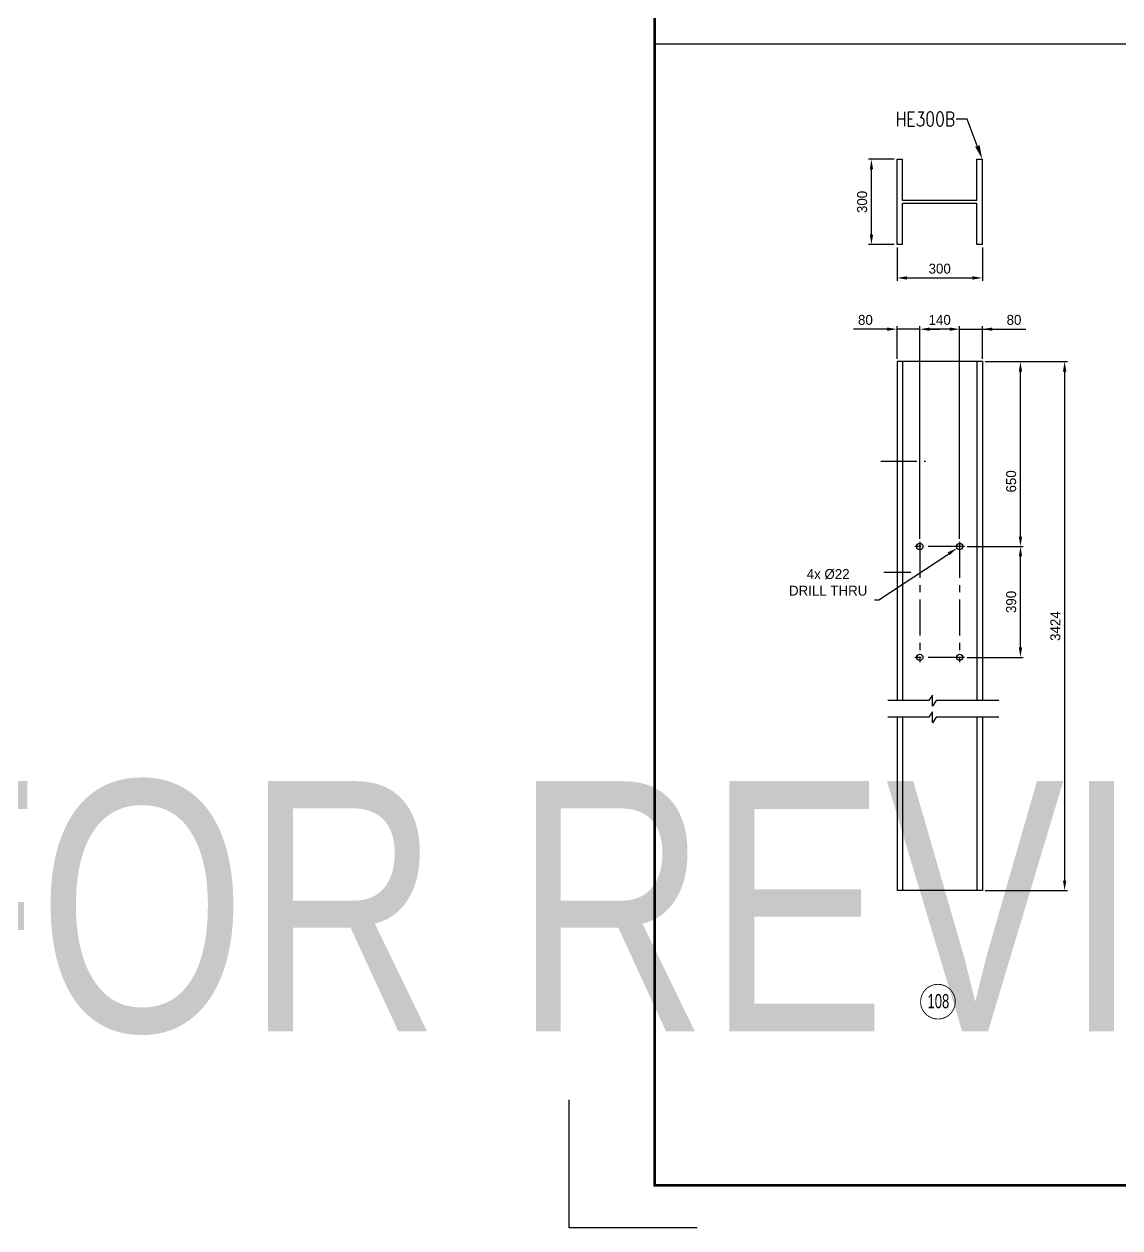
# Model space of a CAD drawing. Header units: millimetres. Extents: x 0 to 16187, y -20471 to 6290.
# Drawn here: x 10861.9 to 11247.2, y 1477 to 1900.2 of the extents above; entities that cross this region are included whole.
import ezdxf
from ezdxf import colors
from ezdxf.entities.mleader import LeaderData, LeaderLine
from ezdxf.enums import TextEntityAlignment as Align
from ezdxf.math import Vec2, Vec3

# ---------------------------------------------------------------- set-up
doc = ezdxf.new("R2018")
doc.units = ezdxf.units.MM
doc.header["$PDSIZE"] = -1
doc.linetypes.add('CENTERX2', pattern=[20.32, 12.7, -2.54, 2.54, -2.54])
doc.layers.add('BORDER1', color=3, linetype='Continuous')
doc.layers.add('BORDER2', color=7, linetype='Continuous')
doc.styles.add('ROMANC', font='ROMANC', dxfattribs={"height": 5})
doc.styles.add('ROMANS', font='ROMANS.shx', dxfattribs={"width": 0.8})
doc.styles.add('ROMANT', font='ROMANT', dxfattribs={"height": 4})
doc.styles.add('SLDTEXTSTYLE2', font='TXT', dxfattribs={"width": 0.686449})
doc.dimstyles.new('AM_ISO', dxfattribs={"dimtxt": 3.5, "dimasz": 3.5, "dimexe": 1, "dimexo": 1, "dimgap": 1.5, "dimtad": 1, "dimdsep": 46, "dimtxsty": 'Standard', "dimcen": 0, "dimclrd": 1, "dimclre": 1, "dimclrt": 1, "dimadec": 0, "dimazin": 2, "dimtp": 0.1, "dimtm": 0.1, "dimtfac": 0.71, "dimtdec": 3, "dimtmove": 0, "dimatfit": 3, "dimfxl": 1, "dimlwd": -1, "dimlwe": -1, "dimarcsym": 1})
doc.dimstyles.new('AM_ISO$3', dxfattribs={"dimtxt": 3.5, "dimasz": 3.5, "dimexe": 1, "dimexo": 1, "dimgap": 1.5, "dimtad": 1, "dimtoh": 1, "dimdsep": 46, "dimtxsty": 'Standard', "dimcen": 0, "dimclrd": 1, "dimclre": 1, "dimclrt": 1, "dimadec": 0, "dimazin": 2, "dimtp": 0.1, "dimtm": 0.1, "dimtfac": 0.71, "dimtdec": 3, "dimtofl": 0, "dimtmove": 0, "dimatfit": 0, "dimfxl": 1, "dimlwd": -1, "dimlwe": -1, "dimarcsym": 1})

# ---------------------------------------------------------------- blocks, each defined once
blk = doc.blocks.new('*U609')
at = {"layer": 'BORDER1', "color": 154, "true_color": 0x1859a9, "const_width": 1}
blk.add_lwpolyline([(1.81, 811), (1144, 811), (1144, 0), (0, 0), (0, 811)], close=True, dxfattribs=at)
at = {"layer": 'BORDER2'}
blk.add_lwpolyline([(15, -15), (-30, -15), (-30, 30)], dxfattribs=at)
at = {"layer": 'BORDER2', "flags": 8}
for tag, height, style, p in [('REV-A', 3.24, 'ROMANS', (986.93, 140.25)), ('RE-A', 8.06, 'ROMANT', (1084.63, 7.17))]:
    blk.add_attdef(tag, text='', height=height, dxfattribs=dict(at, style=style)).set_placement(p, align=Align.CENTER)
at = {"layer": 'BORDER2', "style": 'ROMANS', "width": 3.830216}
blk.add_attdef('DATE-A', text='', height=3.24, dxfattribs=at).set_placement((995.51, 140.25), (1008.51, 140.25), align=Align.FIT)
at = {"layer": 'BORDER2'}
for tag, height, style, p in [('DRN-A', 3.24, 'ROMANS', (1018.38, 140.25)), ('CHD-A', 3.24, 'ROMANS', (1032.35, 140.25)), ('APD-A', 3.24, 'ROMANS', (1046.64, 140.25)), ('CONS_CONT_VEND', 4.2, 'ROMANC', (1061.39, 72.83))]:
    blk.add_attdef(tag, text='', height=height, dxfattribs=dict(at, style=style)).set_placement(p, align=Align.CENTER)
at = {"layer": 'BORDER2', "style": 'ROMANS', "width": 0.8}
for tag, p, height in [('1:X', (997.23, 122.55), 3.5), ('LOC', (1042.74, 122.55), 3.5), ('PROJ_NO', (1118.64, 122.55), 3.5), ('CONS_DRG_NO', (1011, 63), 3)]:
    blk.add_attdef(tag, p, '', height=height, dxfattribs=at)
at = {"layer": 'BORDER2', "lineweight": 30, "width": 0.8, "flags": 104}
blk.add_attdef('COMMENTS-A', text='', height=2.2, dxfattribs=at).set_placement((1055.21, 142.07), align=Align.MIDDLE_LEFT)
at = {"layer": 'BORDER2', "style": 'ROMANS', "width": 0.8}
for tag, p in [('PROJECT_TITLE_1', (1061.07, 55.35)), ('PROJECT_TITLE_2', (1061.07, 49.3))]:
    blk.add_attdef(tag, text='', height=3.5, dxfattribs=at).set_placement(p, align=Align.MIDDLE)
at = {"layer": 'BORDER2', "style": 'ROMANT', "width": 0.8}
for tag, p in [('DRG_TITLE_1', (1061.07, 36.31)), ('DRG_TITLE_2', (1061.07, 28.31)), ('DRG_TITLE_3', (1061.07, 20.31))]:
    blk.add_attdef(tag, text='', height=5, dxfattribs=at).set_placement(p, align=Align.CENTER)
at = {"layer": 'BORDER2', "style": 'ROMANT'}
for tag, p in [('AR', (995, 7.17)), ('PA', (1011.74, 7.17)), ('DC', (1028.45, 7.17)), ('TS', (1120.84, 7.17))]:
    blk.add_attdef(tag, p, '', height=8.06, dxfattribs=at)
for tag, p in [('SRNO', (1074.7, 7.17)), ('SH', (1115.8, 7.18))]:
    blk.add_attdef(tag, text='', height=8.06, dxfattribs=at).set_placement(p, align=Align.RIGHT)
at = {"layer": 'BORDER2', "style": 'ROMANS', "flags": 2}
blk.add_attdef('TB_VERSION', text='', height=2, dxfattribs=at).set_placement((1, -1), align=Align.TOP_LEFT)
blk = doc.blocks.new('A$7E921A1473147')
at = {"color": 6, "ltscale": 0.2}
for p, q in [((0, 300), (300, 300)), ((0, 281), (0, 300)), ((300, 300), (300, 281)), ((0, 281), (144.5, 281)), ((144.5, 19), (144.5, 281)), ((155.5, 19), (155.5, 281)), ((155.5, 281), (300, 281)), ((0, 19), (144.5, 19)), ((0, 0), (0, 19)), ((0, 0), (300, 0)), ((155.5, 19), (300, 19)), ((300, 19), (300, 0))]:
    blk.add_line(p, q, dxfattribs=at)
blk = doc.blocks.new('*D4819')
at = {"color": 1, "linetype": 'ByBlock'}
for p, q in [((11199.87, 1781.57), (11228.81, 1781.57)), ((11227.81, 1778.07), (11227.81, 1599.08)), ((11199.87, 1595.58), (11228.81, 1595.58))]:
    blk.add_line(p, q, dxfattribs=at)
at = {"color": 1}
for points in [[(11228.39, 1778.07), (11227.22, 1778.07), (11227.81, 1781.57)], [(11227.22, 1599.08), (11228.39, 1599.08), (11227.81, 1595.58)]]:
    blk.add_solid(points, dxfattribs=at)
at = {"layer": 'Defpoints', "color": 0}
for p in [(11198.87, 1781.57), (11198.87, 1595.58), (11227.81, 1595.58)]:
    blk.add_point(p, dxfattribs=at)
at = {"color": 1, "insert": (11224.56, 1688.58), "char_height": 3.5, "attachment_point": 5, "rotation": 90}
blk.add_mtext('3424', dxfattribs=at)
blk = doc.blocks.new('*D4820')
at = {"color": 1, "linetype": 'ByBlock'}
for p, q in [((11199.87, 1781.57), (11213.27, 1781.57)), ((11212.27, 1720.07), (11212.27, 1778.07)), ((11193.56, 1716.57), (11213.27, 1716.57))]:
    blk.add_line(p, q, dxfattribs=at)
at = {"color": 1}
for points in [[(11212.85, 1778.07), (11211.69, 1778.07), (11212.27, 1781.57)], [(11211.69, 1720.07), (11212.85, 1720.07), (11212.27, 1716.57)]]:
    blk.add_solid(points, dxfattribs=at)
at = {"layer": 'Defpoints', "color": 0}
for p in [(11198.87, 1781.57), (11212.27, 1781.57), (11192.56, 1716.57)]:
    blk.add_point(p, dxfattribs=at)
at = {"color": 1, "insert": (11209.02, 1739.45), "char_height": 3.5, "attachment_point": 5, "rotation": 90}
blk.add_mtext('650', dxfattribs=at)
blk = doc.blocks.new('*D4821')
at = {"color": 1, "linetype": 'ByBlock'}
for p, q in [((11193.56, 1716.57), (11213.27, 1716.57)), ((11212.27, 1681.07), (11212.27, 1713.07)), ((11193.56, 1677.57), (11213.27, 1677.57))]:
    blk.add_line(p, q, dxfattribs=at)
at = {"color": 1}
for points in [[(11212.85, 1713.07), (11211.69, 1713.07), (11212.27, 1716.57)], [(11211.69, 1681.07), (11212.85, 1681.07), (11212.27, 1677.57)]]:
    blk.add_solid(points, dxfattribs=at)
at = {"layer": 'Defpoints', "color": 0}
for p in [(11192.56, 1716.57), (11212.27, 1716.57), (11192.56, 1677.57)]:
    blk.add_point(p, dxfattribs=at)
at = {"color": 1, "insert": (11209.02, 1697.07), "char_height": 3.5, "attachment_point": 5, "rotation": 90}
blk.add_mtext('390', dxfattribs=at)
blk = doc.blocks.new('*D4822')
at = {"color": 1, "linetype": 'ByBlock'}
for p, q in [((11187.37, 1792.97), (11183.87, 1792.97)), ((11190.87, 1719.26), (11190.87, 1793.97)), ((11190.87, 1792.97), (11198.87, 1792.97)), ((11198.87, 1782.57), (11198.87, 1793.97)), ((11198.87, 1792.97), (11214.12, 1792.97)), ((11202.37, 1792.97), (11205.87, 1792.97))]:
    blk.add_line(p, q, dxfattribs=at)
at = {"color": 1}
for points in [[(11187.37, 1792.39), (11187.37, 1793.55), (11190.87, 1792.97)], [(11202.37, 1793.55), (11202.37, 1792.39), (11198.87, 1792.97)]]:
    blk.add_solid(points, dxfattribs=at)
at = {"layer": 'Defpoints', "color": 0}
for p in [(11198.87, 1792.97), (11198.87, 1781.57), (11190.87, 1718.26)]:
    blk.add_point(p, dxfattribs=at)
at = {"color": 1, "insert": (11210, 1796.22), "char_height": 3.5, "attachment_point": 5}
blk.add_mtext('80', dxfattribs=at)
blk = doc.blocks.new('*D4823')
at = {"color": 1, "linetype": 'ByBlock'}
for p, q in [((11176.87, 1719.26), (11176.87, 1793.97)), ((11187.37, 1792.97), (11180.37, 1792.97)), ((11190.87, 1719.26), (11190.87, 1793.97))]:
    blk.add_line(p, q, dxfattribs=at)
at = {"color": 1}
for points in [[(11180.37, 1793.55), (11180.37, 1792.39), (11176.87, 1792.97)], [(11187.37, 1792.39), (11187.37, 1793.55), (11190.87, 1792.97)]]:
    blk.add_solid(points, dxfattribs=at)
at = {"layer": 'Defpoints', "color": 0}
for p in [(11176.87, 1792.97), (11176.87, 1718.26), (11190.87, 1718.26)]:
    blk.add_point(p, dxfattribs=at)
at = {"color": 1, "insert": (11183.87, 1796.22), "char_height": 3.5, "attachment_point": 5}
blk.add_mtext('140', dxfattribs=at)
blk = doc.blocks.new('*D4824')
at = {"color": 1, "linetype": 'ByBlock'}
for p, q in [((11165.37, 1792.97), (11153.62, 1792.97)), ((11168.87, 1782.57), (11168.87, 1793.97)), ((11176.87, 1792.97), (11168.87, 1792.97)), ((11176.87, 1743.26), (11176.87, 1793.97)), ((11180.37, 1792.97), (11183.87, 1792.97))]:
    blk.add_line(p, q, dxfattribs=at)
at = {"color": 1}
for points in [[(11165.37, 1792.39), (11165.37, 1793.55), (11168.87, 1792.97)], [(11180.37, 1793.55), (11180.37, 1792.39), (11176.87, 1792.97)]]:
    blk.add_solid(points, dxfattribs=at)
at = {"layer": 'Defpoints', "color": 0}
for p in [(11168.87, 1792.97), (11168.87, 1781.57), (11176.87, 1742.26)]:
    blk.add_point(p, dxfattribs=at)
at = {"color": 1, "insert": (11157.75, 1796.22), "char_height": 3.5, "attachment_point": 5}
blk.add_mtext('80', dxfattribs=at)
blk = doc.blocks.new('*D4825')
at = {"color": 1, "linetype": 'ByBlock'}
for p, q in [((11162.49, 1697.76), (11187.04, 1714.03)), ((11160.99, 1697.76), (11162.49, 1697.76))]:
    blk.add_line(p, q, dxfattribs=at)
at = {"color": 1}
blk.add_solid([(11187.36, 1713.55), (11186.71, 1714.52), (11189.95, 1715.97)], dxfattribs=at)
at = {"layer": 'Defpoints', "color": 0}
for p in [(11189.95, 1715.97), (11191.79, 1717.18)]:
    blk.add_point(p, dxfattribs=at)
at = {"color": 1, "insert": (11144.65, 1703.93), "char_height": 3.5, "attachment_point": 5}
blk.add_mtext('4x %%c22\\PDRILL THRU', dxfattribs=at)
blk = doc.blocks.new('*D5399')
at = {"color": 1, "linetype": 'ByBlock'}
for p, q in [((11168.87, 1821.7), (11168.87, 1809.98)), ((11198.87, 1821.7), (11198.87, 1809.98)), ((11172.37, 1810.98), (11195.37, 1810.98))]:
    blk.add_line(p, q, dxfattribs=at)
at = {"color": 1}
for points in [[(11172.37, 1811.56), (11172.37, 1810.4), (11168.87, 1810.98)], [(11195.37, 1810.4), (11195.37, 1811.56), (11198.87, 1810.98)]]:
    blk.add_solid(points, dxfattribs=at)
at = {"layer": 'Defpoints', "color": 0}
for p in [(11168.87, 1822.7), (11198.87, 1822.7), (11198.87, 1810.98)]:
    blk.add_point(p, dxfattribs=at)
at = {"color": 1, "insert": (11183.87, 1814.23), "char_height": 3.5, "attachment_point": 5}
blk.add_mtext('300', dxfattribs=at)
blk = doc.blocks.new('*D5400')
at = {"color": 1, "linetype": 'ByBlock'}
for p, q in [((11167.87, 1852.7), (11158.87, 1852.7)), ((11159.87, 1826.2), (11159.87, 1849.2)), ((11167.87, 1822.7), (11158.87, 1822.7))]:
    blk.add_line(p, q, dxfattribs=at)
at = {"color": 1}
for points in [[(11160.45, 1849.2), (11159.29, 1849.2), (11159.87, 1852.7)], [(11159.29, 1826.2), (11160.45, 1826.2), (11159.87, 1822.7)]]:
    blk.add_solid(points, dxfattribs=at)
at = {"layer": 'Defpoints', "color": 0}
for p in [(11159.87, 1852.7), (11168.87, 1852.7), (11168.87, 1822.7)]:
    blk.add_point(p, dxfattribs=at)
at = {"color": 1, "insert": (11156.62, 1837.7), "char_height": 3.5, "attachment_point": 5, "rotation": 90}
blk.add_mtext('300', dxfattribs=at)

msp = doc.modelspace()

# ---------------------------------------------------------------- linework, layer by layer
for p, q in [((11083.63135, 1893.28748), (12062.63135, 1893.28748)), ((11168.87155, 1781.57402), (11168.87155, 1662.41026)), ((11198.87155, 1781.57402), (11168.87155, 1781.57402)), ((11170.77155, 1781.57402), (11170.77155, 1662.41026)), ((11196.97155, 1781.57402), (11196.97155, 1662.41026)), ((11198.87155, 1781.57402), (11198.87155, 1662.41026)), ((11181.34846, 1664.27821), (11180.09399, 1662.41026)), ((11181.34846, 1660.44273), (11181.34846, 1664.27821)), ((11180.09399, 1662.41026), (11165.66207, 1662.41026)), ((11182.66246, 1662.41026), (11181.34846, 1660.44273)), ((11204.67871, 1662.41026), (11182.66246, 1662.41026)), ((11180.09399, 1656.54967), (11165.66207, 1656.54967)), ((11168.87155, 1656.54967), (11168.87155, 1595.57706)), ((11170.77155, 1656.54967), (11170.77155, 1595.57706)), ((11181.34846, 1658.41761), (11180.09399, 1656.54967)), ((11181.34846, 1654.58214), (11181.34846, 1658.41761)), ((11182.66246, 1656.54967), (11181.34846, 1654.58214)), ((11204.67871, 1656.54967), (11182.66246, 1656.54967)), ((11196.97155, 1656.54967), (11196.97155, 1595.57706)), ((11198.87155, 1656.54967), (11198.87155, 1595.57706)), ((11198.87155, 1595.57706), (11168.87155, 1595.57706))]:
    msp.add_line(p, q)
at = {"color": 3, "linetype": 'CENTERX2', "lineweight": 25}
for p, q in [((11163.16539, 1746.57402), (11178.83055, 1746.57402)), ((11192.55532, 1716.57402), (11175.18778, 1716.57402)), ((11176.87155, 1718.25778), (11176.87155, 1675.89025)), ((11190.87155, 1718.25778), (11190.87155, 1675.89025)), ((11164.25157, 1707.57402), (11173.73734, 1707.57402)), ((11192.55532, 1677.57402), (11175.18778, 1677.57402))]:
    msp.add_line(p, q, dxfattribs=at)
at = {"color": 2, "const_width": 0.3125}
msp.add_lwpolyline([(11189.34393, 1556.52703, 1), (11177.15643, 1556.52703, 1)], format="xyb", close=True, dxfattribs=at)
for centre in [(11176.87155, 1716.57402), (11190.87155, 1716.57402), (11176.87155, 1677.57402), (11190.87155, 1677.57402)]:
    msp.add_circle(centre, 1.1)

# ---------------------------------------------------------------- block references
at = {"ltscale": 0.2, "xscale": 0.09999999999999995, "yscale": 0.09999999999999995, "zscale": 0.09999999999999995, "rotation": 89.99999999999999}
msp.add_blockref('A$7E921A1473147', (11198.87155, 1822.69682), dxfattribs=at)
at = {"layer": 'BORDER1'}
ref = msp.add_blockref('*U609', (9377.41209, 1491.98256), dxfattribs=at)
lines = msp.add_mtext('\\W0.80000;ISSUED FOR REVIEW\\P', dxfattribs={"layer": 'BORDER2', "insert": (10432.62205, 1634.05699), "char_height": 88, "attachment_point": 1})
ref.add_attrib('COMMENTS-A', '', (10432.62205, 1634.05699), dxfattribs={"flags": 104}).embed_mtext(lines)
msp.add_blockref('*U609', (11083.63135, 1491.98256), dxfattribs=at)

# ---------------------------------------------------------------- texts
at = {"color": 2, "lineweight": 25, "style": 'SLDTEXTSTYLE2', "width": 0.686449}
msp.add_text('108', height=5, dxfattribs=at).set_placement((11183.41665, 1556.72), align=Align.MIDDLE_CENTER)

# ---------------------------------------------------------------- dimensions: what is measured, and where the dimension line sits
for base, p1, p2, picture, middle in [((11159.86949, 1852.69682), (11168.87155, 1822.69682), (11168.87155, 1852.69682), '*D5400', (11156.61949, 1837.69682)), ((11212.26936, 1716.57402), (11192.55532, 1677.57402), (11192.55532, 1716.57402), '*D4821', (11209.01936, 1697.07402))]:
    dim = msp.add_linear_dim(base=base, p1=p1, p2=p2, angle=90, dimstyle='AM_ISO', override={"dimtxt": 3.5, "dimdec": 0, "dimlfac": 10})
    dim.commit()
    dim.dimension.update_dxf_attribs({"geometry": picture, "text_midpoint": middle})
for base, p1, p2, picture, middle in [((11198.87155, 1810.98101), (11168.87155, 1822.69682), (11198.87155, 1822.69682), '*D5399', (11183.87155, 1814.23101)), ((11168.87155, 1792.97162), (11176.87155, 1742.25778), (11168.87155, 1781.57402), '*D4824', (11157.74655, 1796.22162))]:
    dim = msp.add_linear_dim(base=base, p1=p1, p2=p2, dimstyle='AM_ISO', override={"dimtxt": 3.5, "dimdec": 0, "dimlfac": 10})
    dim.commit()
    dim.dimension.update_dxf_attribs({"geometry": picture, "text_midpoint": middle})
for base, p2, picture, middle in [((11176.87155, 1792.97162), (11176.87155, 1718.25778), '*D4823', (11183.87155, 1792.97162)), ((11198.87155, 1792.97162), (11198.87155, 1781.57402), '*D4822', (11209.99655, 1792.97162))]:
    dim = msp.add_linear_dim(base=base, p1=(11190.87155, 1718.25778), p2=p2, dimstyle='AM_ISO', override={"dimtxt": 3.5, "dimdec": 0, "dimlfac": 10})
    dim.commit()
    dim.dimension.update_dxf_attribs({"geometry": picture, "text_midpoint": middle, "dimtype": 160})
dim = msp.add_linear_dim(base=(11212.26936, 1781.57402), p1=(11192.55532, 1716.57402), p2=(11198.87155, 1781.57402), angle=90, dimstyle='AM_ISO', override={"dimtxt": 3.5, "dimdec": 0, "dimlfac": 10})
dim.commit()
dim.dimension.update_dxf_attribs({"geometry": '*D4820', "text_midpoint": (11212.26936, 1739.45197), "dimtype": 160})
dim = msp.add_linear_dim(base=(11227.80527, 1595.57706), p1=(11198.87155, 1781.57402), p2=(11198.87155, 1595.57706), angle=270, text='3424', dimstyle='AM_ISO', override={"dimtxt": 3.5, "dimtxsty": 'Standard'})
dim.commit()
dim.dimension.update_dxf_attribs({"geometry": '*D4819', "text_midpoint": (11227.80527, 1688.57554), "dimtype": 160})
dim = msp.add_diameter_dim_2p(p1=(11191.78844, 1717.18172), p2=(11189.95466, 1715.96631), text='4x <>\\PDRILL THRU', dimstyle='AM_ISO$3', override={"dimtxt": 3.5, "dimlfac": 10, "dimtxsty": 'Standard'})
dim.commit()
dim.dimension.update_dxf_attribs({"geometry": '*D4825', "text_midpoint": (11144.65249, 1697.7603), "dimtype": 163})

# ---------------------------------------------------------------- leaders
at = {"color": 1}
ml = msp.add_multileader_mtext('Standard', dxfattribs=at)
ml.set_content('HE300B', color=1, style='ROMANS')
ml.set_leader_properties()
ml.build(insert=Vec2(0, 0))
ml.multileader.update_dxf_attribs({"dogleg_length": 3.84358, "arrow_head_size": 5})
ctx = ml.context
ctx.base_point, ctx.char_height, ctx.arrow_head_size, ctx.landing_gap_size, ctx.plane_origin = Vec3(11167.00845, 1866.84818), 5, 5, 0.4, Vec3(62771.29673, -25607.54495)
ctx.text_align_type = 2
notes = []
notes.append((ctx, [(0, (1, 1, 0), (11193.53202, 1866.84818), (-1, 0), 3.84358, [(0, [(11198.87155, 1852.69682)], 0, [])])]))
ctx.mtext.insert, ctx.mtext.width, ctx.mtext.alignment = Vec3(11189.28845, 1869.34818), 144.3262905, 3
for ctx, leaders in notes:
    for number, flags, end, landing, length, lines in leaders:
        leader = LeaderData()
        leader.index, (leader.has_last_leader_line, leader.has_dogleg_vector, leader.attachment_direction) = number, flags
        leader.last_leader_point, leader.dogleg_vector, leader.dogleg_length = Vec3(end), Vec3(landing), length
        for number, points, colour, breaks in lines:
            line = LeaderLine()
            line.index, line.vertices, line.color, line.breaks = number, Vec3.list(points), colors.encode_raw_color(colour), breaks
            leader.lines.append(line)
        ctx.leaders.append(leader)

doc.saveas('drawing.dxf')
